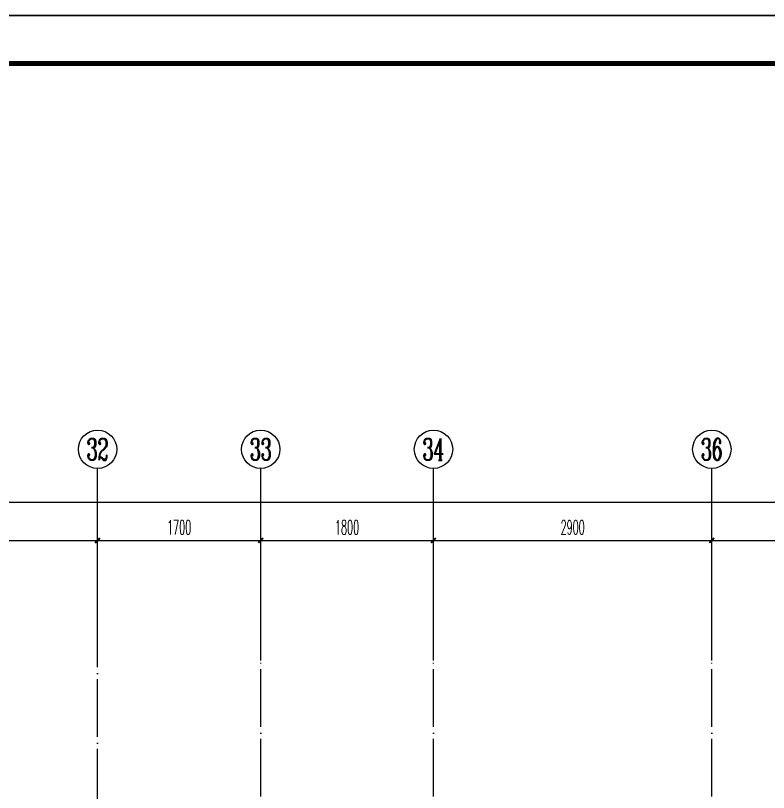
# Model space of a CAD drawing. Extents: x 27938 to 1507990, y 110129 to 923079.
# Drawn here: x 1242209 to 1250054, y 593700 to 601795 of the extents above; entities that cross this region are included whole.
import ezdxf
from ezdxf.enums import TextEntityAlignment as Align

# ---------------------------------------------------------------- set-up
doc = ezdxf.new("R2010")
doc.units = 0
doc.header["$LTSCALE"] = 1000
doc.header["$MEASUREMENT"] = 0
doc.linetypes.add('DOTE', pattern=[2.42, 2, -0.2, 0.02, -0.2])
for name, color, linetype in [('----建筑底图', 8, 'Continuous'), ('AXIS', 3, 'Continuous'), ('AXIS_TEXT', 7, 'Continuous'), ('DOTE', 1, 'Continuous'), ('TWT_TITLE', 7, 'Continuous'), ('图框', 140, 'Continuous')]:
    doc.layers.add(name, color=color, linetype=linetype)
doc.styles.add('_TCH_AXIS', font='COMPLEX', dxfattribs={"bigfont": 'GBCBIG'})
doc.styles.add('_TCH_DIM_T3', font='SIMPLEX.shx', dxfattribs={"width": 0.494118, "bigfont": 'GBCBIG.shx'})
doc.styles.add('COMPLEX', font='COMPLEX')
doc.dimstyles.new('_TCH_ARCH&&50', dxfattribs={"dimtxt": 148.75, "dimasz": 50, "dimexe": 125, "dimexo": 150, "dimgap": 63.125, "dimtad": 1, "dimdec": 0, "dimzin": 0, "dimdsep": 46, "dimtxsty": '_TCH_DIM_T3', "dimblk": 'ARCHTICK', "dimcen": 0.09, "dimclrt": 4, "dimazin": 2, "dimtfac": 1, "dimtdec": 0, "dimtix": 1, "dimtmove": 2, "dimatfit": 3, "dimfxl": 100, "dimtolj": 1, "dimtzin": 0, "dimarcsym": 0})

# ---------------------------------------------------------------- blocks, each defined once
blk = doc.blocks.new('_ArchTick')
at = {"color": 0, "linetype": 'ByBlock', "const_width": 0.4}
blk.add_lwpolyline([(-0.5, -0.5), (0.5, 0.5)], dxfattribs=at)
blk = doc.blocks.new('*D1127')
at = {"layer": 'AXIS', "color": 0, "lineweight": -2}
for p, q in [((-25100, -11308), (-25100, -9683)), ((25100, -11308), (25100, -9683)), ((-25100, -9808), (25100, -9808))]:
    blk.add_line(p, q, dxfattribs=at)
at = {"layer": 'Defpoints', "color": 0}
for p in [(25100, -9808), (-25100, -11458), (25100, -11458)]:
    blk.add_point(p, dxfattribs=at)
at = {"layer": 'AXIS', "color": 0, "lineweight": -2, "xscale": 50, "yscale": 50, "zscale": 50, "rotation": 180}
blk.add_blockref('_ArchTick', (-25100, -9808), dxfattribs=at)
at = {"layer": 'AXIS', "color": 0, "lineweight": -2, "xscale": 50, "yscale": 50, "zscale": 50}
blk.add_blockref('_ArchTick', (25100, -9808), dxfattribs=at)
at = {"layer": 'AXIS', "color": 4, "insert": (0, -9670.5), "char_height": 148.75, "attachment_point": 5, "style": '_TCH_DIM_T3'}
blk.add_mtext('\\A1;50200', dxfattribs=at)
blk = doc.blocks.new('*D1141')
at = {"layer": 'AXIS', "color": 0, "lineweight": -2}
for p, q in [((23200, -11308), (23200, -10083)), ((25000, -11308), (25000, -10083)), ((23200, -10208), (25000, -10208))]:
    blk.add_line(p, q, dxfattribs=at)
at = {"layer": 'Defpoints', "color": 0}
for p in [(25000, -10208), (23200, -11458), (25000, -11458)]:
    blk.add_point(p, dxfattribs=at)
at = {"layer": 'AXIS', "color": 0, "lineweight": -2, "xscale": 50, "yscale": 50, "zscale": 50, "rotation": 180}
blk.add_blockref('_ArchTick', (23200, -10208), dxfattribs=at)
at = {"layer": 'AXIS', "color": 0, "lineweight": -2, "xscale": 50, "yscale": 50, "zscale": 50}
blk.add_blockref('_ArchTick', (25000, -10208), dxfattribs=at)
at = {"layer": 'AXIS', "color": 4, "insert": (24100, -10070.5), "char_height": 148.75, "attachment_point": 5, "style": '_TCH_DIM_T3'}
blk.add_mtext('\\A1;1800', dxfattribs=at)
blk = doc.blocks.new('*D1142')
at = {"layer": 'AXIS', "color": 0, "lineweight": -2}
for p, q in [((20300, -11308), (20300, -10083)), ((23200, -11308), (23200, -10083)), ((20300, -10208), (23200, -10208))]:
    blk.add_line(p, q, dxfattribs=at)
at = {"layer": 'Defpoints', "color": 0}
for p in [(23200, -10208), (20300, -11458), (23200, -11458)]:
    blk.add_point(p, dxfattribs=at)
at = {"layer": 'AXIS', "color": 0, "lineweight": -2, "xscale": 50, "yscale": 50, "zscale": 50, "rotation": 180}
blk.add_blockref('_ArchTick', (20300, -10208), dxfattribs=at)
at = {"layer": 'AXIS', "color": 0, "lineweight": -2, "xscale": 50, "yscale": 50, "zscale": 50}
blk.add_blockref('_ArchTick', (23200, -10208), dxfattribs=at)
at = {"layer": 'AXIS', "color": 4, "insert": (21750, -10070.5), "char_height": 148.75, "attachment_point": 5, "style": '_TCH_DIM_T3'}
blk.add_mtext('\\A1;2900', dxfattribs=at)
blk = doc.blocks.new('*D1143')
at = {"layer": 'AXIS', "color": 0, "lineweight": -2}
for p, q in [((18500, -11308), (18500, -10083)), ((20300, -11308), (20300, -10083)), ((18500, -10208), (20300, -10208))]:
    blk.add_line(p, q, dxfattribs=at)
at = {"layer": 'Defpoints', "color": 0}
for p in [(20300, -10208), (18500, -11458), (20300, -11458)]:
    blk.add_point(p, dxfattribs=at)
at = {"layer": 'AXIS', "color": 0, "lineweight": -2, "xscale": 50, "yscale": 50, "zscale": 50, "rotation": 180}
blk.add_blockref('_ArchTick', (18500, -10208), dxfattribs=at)
at = {"layer": 'AXIS', "color": 0, "lineweight": -2, "xscale": 50, "yscale": 50, "zscale": 50}
blk.add_blockref('_ArchTick', (20300, -10208), dxfattribs=at)
at = {"layer": 'AXIS', "color": 4, "insert": (19400, -10070.5), "char_height": 148.75, "attachment_point": 5, "style": '_TCH_DIM_T3'}
blk.add_mtext('\\A1;1800', dxfattribs=at)
blk = doc.blocks.new('*D1144')
at = {"layer": 'AXIS', "color": 0, "lineweight": -2}
for p, q in [((16800, -11308), (16800, -10083)), ((18500, -11308), (18500, -10083)), ((16800, -10208), (18500, -10208))]:
    blk.add_line(p, q, dxfattribs=at)
at = {"layer": 'Defpoints', "color": 0}
for p in [(18500, -10208), (16800, -11458), (18500, -11458)]:
    blk.add_point(p, dxfattribs=at)
at = {"layer": 'AXIS', "color": 0, "lineweight": -2, "xscale": 50, "yscale": 50, "zscale": 50, "rotation": 180}
blk.add_blockref('_ArchTick', (16800, -10208), dxfattribs=at)
at = {"layer": 'AXIS', "color": 0, "lineweight": -2, "xscale": 50, "yscale": 50, "zscale": 50}
blk.add_blockref('_ArchTick', (18500, -10208), dxfattribs=at)
at = {"layer": 'AXIS', "color": 4, "insert": (17650, -10070.5), "char_height": 148.75, "attachment_point": 5, "style": '_TCH_DIM_T3'}
blk.add_mtext('\\A1;1700', dxfattribs=at)
blk = doc.blocks.new('*D1145')
at = {"layer": 'AXIS', "color": 0, "lineweight": -2}
for p, q in [((13900, -11308), (13900, -10083)), ((16800, -11308), (16800, -10083)), ((13900, -10208), (16800, -10208))]:
    blk.add_line(p, q, dxfattribs=at)
at = {"layer": 'Defpoints', "color": 0}
for p in [(16800, -10208), (13900, -11458), (16800, -11458)]:
    blk.add_point(p, dxfattribs=at)
at = {"layer": 'AXIS', "color": 0, "lineweight": -2, "xscale": 50, "yscale": 50, "zscale": 50, "rotation": 180}
blk.add_blockref('_ArchTick', (13900, -10208), dxfattribs=at)
at = {"layer": 'AXIS', "color": 0, "lineweight": -2, "xscale": 50, "yscale": 50, "zscale": 50}
blk.add_blockref('_ArchTick', (16800, -10208), dxfattribs=at)
at = {"layer": 'AXIS', "color": 4, "insert": (15350, -10070.5), "char_height": 148.75, "attachment_point": 5, "style": '_TCH_DIM_T3'}
blk.add_mtext('\\A1;2900', dxfattribs=at)
blk = doc.blocks.new('_AXISO')
at = {"color": 0}
blk.add_circle((0, 0), 0.5, dxfattribs=at)
at = {"layer": 'AXIS_TEXT', "color": 0, "style": 'COMPLEX', "width": 1.041667}
blk.add_attdef('A', text='', height=0.56, dxfattribs=at).set_placement((-0.25, -0.28), (0.25, -0.28), align=Align.FIT)
blk = doc.blocks.new('A$C149A4CC3')
at = {"layer": 'AXIS', "color": 8}
for p, q in [((16800, -11458), (16800, -9458)), ((18500, -11458), (18500, -9458)), ((20300, -11458), (20300, -9458)), ((23200, -11458), (23200, -9458))]:
    blk.add_line(p, q, dxfattribs=at)
at = {"layer": 'DOTE', "color": 169, "linetype": 'DOTE', "ltscale": 0.3}
for p, q in [((16800, -16610.1), (16800, -11458)), ((18500, -19410.1), (18500, -11458)), ((20300, -19410.1), (20300, -11458)), ((23200, -19410.1), (23200, -11458))]:
    blk.add_line(p, q, dxfattribs=at)
at = {"layer": 'AXIS', "color": 8}
ref = blk.add_blockref('_AXISO', (16800, -9258), dxfattribs=dict(at, xscale=400, yscale=400, zscale=400))
ref.add_attrib('A', '32', dxfattribs={"layer": 'AXIS_TEXT', "color": 8, "ltscale": 0.5, "height": 226.27, "style": '_TCH_AXIS', "width": 0.636364}).set_placement((16686.9, -9371.2), (16913.1, -9371.2), align=Align.FIT)
ref = blk.add_blockref('_AXISO', (18500, -9258), dxfattribs=dict(at, xscale=400, yscale=400, zscale=400))
ref.add_attrib('A', '33', dxfattribs={"layer": 'AXIS_TEXT', "color": 8, "ltscale": 0.5, "height": 226.27, "style": '_TCH_AXIS', "width": 0.636364}).set_placement((18386.9, -9371.2), (18613.1, -9371.2), align=Align.FIT)
ref = blk.add_blockref('_AXISO', (20300, -9258), dxfattribs=dict(at, xscale=400, yscale=400, zscale=400))
ref.add_attrib('A', '34', dxfattribs={"layer": 'AXIS_TEXT', "color": 8, "ltscale": 0.5, "height": 226.27, "style": '_TCH_AXIS', "width": 0.6}).set_placement((20186.9, -9371.2), (20413.1, -9371.2), align=Align.FIT)
ref = blk.add_blockref('_AXISO', (23200, -9258), dxfattribs=dict(at, xscale=400, yscale=400, zscale=400))
ref.add_attrib('A', '36', dxfattribs={"layer": 'AXIS_TEXT', "color": 8, "ltscale": 0.5, "height": 226.27, "style": '_TCH_AXIS', "width": 0.636364}).set_placement((23086.9, -9371.2), (23313.1, -9371.2), align=Align.FIT)
for p1, p2, distance, picture, middle in [((-25100, -11458), (25100, -11458), 1650, '*D1127', (0, -9670.5)), ((13900, -11458), (16800, -11458), 1250, '*D1145', (15350, -10070.5)), ((16800, -11458), (18500, -11458), 1250, '*D1144', (17650, -10070.5)), ((18500, -11458), (20300, -11458), 1250, '*D1143', (19400, -10070.5)), ((20300, -11458), (23200, -11458), 1250, '*D1142', (21750, -10070.5)), ((23200, -11458), (25000, -11458), 1250, '*D1141', (24100, -10070.5))]:
    dim = blk.add_aligned_dim(p1=p1, p2=p2, distance=distance, dimstyle='_TCH_ARCH&&50', dxfattribs=at)
    dim.commit()
    dim.dimension.update_dxf_attribs({"geometry": picture, "text_midpoint": middle})

msp = doc.modelspace()

# ---------------------------------------------------------------- block references
at = {"layer": '----建筑底图'}
msp.add_blockref('A$C149A4CC3', (1226263.6, 606534.1), dxfattribs=at)

# ---------------------------------------------------------------- next in the draw order: linework, layer by layer
at = {"layer": 'TWT_TITLE'}
msp.add_lwpolyline([(1189461.1, 572095.4), (1263011.1, 572095.4), (1263011.1, 601795.4), (1189461.1, 601795.4)], close=True, dxfattribs=at)
at = {"layer": 'TWT_TITLE', "const_width": 50}
msp.add_lwpolyline([(1190711.1, 572595.4), (1262511.1, 572595.4), (1262511.1, 601295.4), (1190711.1, 601295.4)], close=True, dxfattribs=at)
at = {"layer": '图框'}
msp.add_lwpolyline([(1189461.1, 601795.4), (1263011.1, 601795.4), (1263011.1, 572095.4), (1189461.1, 572095.4)], close=True, dxfattribs=at)
msp.add_lwpolyline([(1189461.1, 601795.4), (1263011.1, 601795.4), (1263011.1, 572095.4), (1189461.1, 572095.4)], close=True, dxfattribs=at)
at = {"layer": '图框', "const_width": 50}
msp.add_lwpolyline([(1262511.1, 572595.4), (1262511.1, 601295.4), (1190711.1, 601295.4), (1190711.1, 572595.4)], close=True, dxfattribs=at)

doc.saveas('drawing.dxf')
